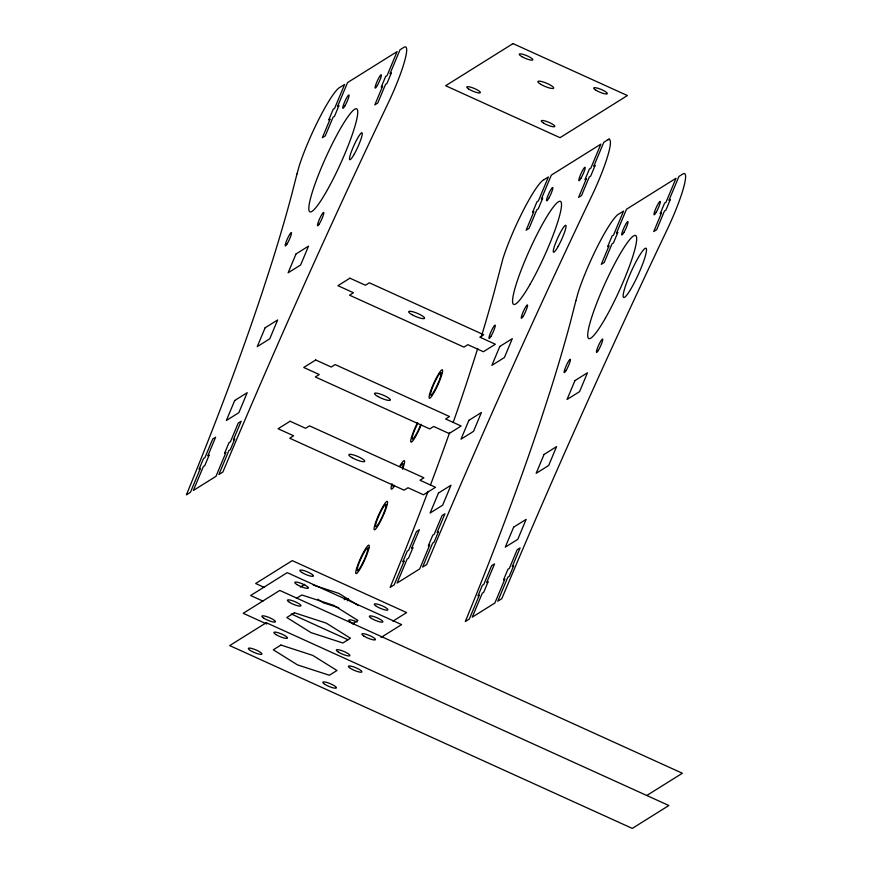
<?xml version="1.0" encoding="UTF-8"?>
<svg xmlns="http://www.w3.org/2000/svg" width="872" height="872" viewBox="0 0 872 872"><rect width="100%" height="100%" fill="white"/><g stroke="black" fill="none" stroke-linecap="round" stroke-linejoin="round"><path stroke-width="1.31" d="M347.383 599.478L347.557 598.835M402.406 467.926L402.951 465.888A12.295 1.733 -65.6 0 0 400.553 466.095M609.266 138.888L603.795 142.31L593.756 166.28L595.162 165.407L590.704 176.057L589.298 176.94L581.504 195.59L578.583 197.421L586.387 178.771L584.981 179.643L589.428 168.994L590.845 168.111L600.873 144.131L551.333 175.119L541.305 199.089L542.711 198.216L538.253 208.866L536.847 209.749L529.042 228.399L526.121 230.219L533.926 211.569L532.52 212.452L536.978 201.792L538.384 200.92L548.412 176.94L544.204 179.578M300.35 587.052L304.699 584.327M296.415 598.388L301.854 594.987L333.682 605.332L357.912 620.439L352.473 623.84M392.923 621.158L406.635 612.58L292.251 560.631L255.66 583.51L264.271 587.423M381.031 637.465L401.611 624.592L287.226 572.642L250.635 595.532L262.941 601.113M646.926 795.406L682.362 773.246L279.792 590.431L243.201 613.31L266.734 624.003M313.244 585.047L338.707 593.32L358.316 605.549M338.772 607.806L323.49 602.835L317.724 599.238M291.226 613.964L347.808 639.656M481.115 337.388A613.659 86.677 -65.6 0 0 495.329 287.716L502.97 258.461A54.576 7.706 -65.6 0 1 524.257 208.55A54.576 7.706 -65.6 0 1 544.008 179.686M477.703 348.473A613.659 86.677 -65.6 0 1 474.553 358.501L466.182 384.312A613.659 86.677 -65.6 0 1 453.233 422.321M449.68 432.414A613.659 86.677 -65.6 0 1 430.495 484.952M428.087 491.328A613.659 86.677 -65.6 0 1 390.166 587.368L394.177 584.861L404.216 560.881L402.81 561.764L407.257 551.115L408.674 550.232L416.467 531.582L419.388 529.751L411.584 548.401L412.99 547.529L408.532 558.178L407.126 559.061L397.098 583.041L419.715 568.893L429.754 544.913L428.337 545.796L432.795 535.135L434.212 534.264L442.006 515.614L444.927 513.782L437.123 532.432L438.529 531.549L434.071 542.21L432.665 543.093L422.637 567.072L426.648 564.555A1222.947 172.743 -65.6 0 1 493.432 409.84L507.264 378.797A1222.947 172.743 -65.6 0 1 592.731 193.944A51.775 7.314 -65.6 0 0 608.024 139.662M354.01 623.96A7.379 1.526 22.7 0 1 348.92 619.959A7.379 1.526 22.7 0 1 357.139 621.998M420.871 424.326A12.295 1.733 -65.6 0 1 412.478 439.074A12.295 1.733 -65.6 0 1 417.568 423.727M420.816 425.787A15.642 2.213 -65.6 0 1 410.941 442.039A15.642 2.213 -65.6 0 1 417.579 422.593M394.024 485.192A12.295 1.733 -65.6 0 1 392.509 485.312M399.659 466.367A15.642 2.213 -65.6 0 1 404.357 463.435L403.66 466.03A15.642 2.213 -65.6 0 1 402.559 469.234M394.373 486.086A15.642 2.213 -65.6 0 1 392.008 483.742M344.244 599.74A12.295 1.733 -65.6 0 1 345.519 597.636M348.31 598.584A15.642 2.213 -65.6 0 1 347.536 600.775M296.949 174.062L291.553 195.186A613.659 86.677 -65.6 0 1 270.789 265.971L262.407 291.782A613.659 86.677 -65.6 0 1 186.401 494.838L190.412 492.331L200.44 468.351L199.034 469.234L203.492 458.574L204.898 457.691L212.703 439.052L215.613 437.221L207.819 455.871L209.226 454.988L204.767 465.648L203.361 466.531L193.333 490.5L215.951 476.363L225.979 452.383L224.573 453.266L229.031 442.605L230.437 441.723L238.241 423.073L241.152 421.252L233.358 439.902L234.764 439.019L230.306 449.68L228.9 450.552L218.872 474.532L222.883 472.025A1222.947 172.743 -65.6 0 1 289.657 317.299L303.489 286.267A1222.947 172.743 -65.6 0 1 388.967 101.403A51.775 7.314 -65.6 0 0 404.248 47.121L400.019 49.769L389.991 73.749L391.397 72.867L386.939 83.527L385.533 84.41L377.729 103.059L374.807 104.88L382.612 86.23L381.206 87.113L385.664 76.453L387.07 75.581L397.098 51.601L347.557 82.578L337.529 106.558L338.935 105.676L334.477 116.336L333.071 117.219L325.267 135.869L322.357 137.689L330.15 119.039L328.744 119.922L333.202 109.262L334.608 108.379L344.636 84.41L340.243 87.156A54.576 7.706 -65.6 0 0 320.493 116.02A54.576 7.706 -65.6 0 0 299.194 165.931L296.949 174.062M575.88 300.72L570.484 321.855A613.659 86.677 -65.6 0 1 549.709 392.629L541.338 418.44A613.659 86.677 -65.6 0 1 465.321 621.507L469.343 618.989L479.371 595.02L477.965 595.892L482.423 585.243L483.829 584.36L491.623 565.71L494.544 563.89L486.74 582.529L488.157 581.657L483.698 592.306L482.281 593.189L472.253 617.169L494.871 603.021L504.91 579.041L503.493 579.924L507.951 569.263L509.368 568.391L517.161 549.742L520.083 547.91L512.278 566.56L513.684 565.677L509.226 576.338L507.82 577.22L497.792 601.2L501.803 598.683A1222.947 172.743 -65.6 0 1 568.588 443.968L582.42 412.925A1222.947 172.743 -65.6 0 1 667.898 228.072A51.775 7.314 -65.6 0 0 683.179 173.79L678.95 176.438L668.911 200.418L670.317 199.535L665.87 210.185L664.453 211.068L656.66 229.718L653.738 231.549L661.543 212.899L660.137 213.771L664.595 203.121L666.001 202.239L676.029 178.259L626.488 209.247L616.46 233.216L617.867 232.344L613.408 242.994L612.002 243.877L604.198 262.526L601.277 264.347L609.081 245.708L607.675 246.58L612.133 235.93L613.539 235.048L623.567 211.068L619.174 213.814A54.576 7.706 -65.6 0 0 599.413 242.678A54.576 7.706 -65.6 0 0 578.125 292.6L575.88 300.72M367.603 550.406L367.047 552.456A12.295 1.733 -65.6 0 1 358.076 570.332A12.295 1.733 -65.6 0 1 361.608 557.143A12.295 1.733 -65.6 0 1 367.603 550.406M368.998 547.965L368.3 550.559A15.642 2.213 -65.6 0 1 356.877 573.296A15.642 2.213 -65.6 0 1 361.379 556.532A15.642 2.213 -65.6 0 1 368.998 547.965M385.936 506.567L385.391 508.616A12.295 1.733 -65.6 0 1 376.41 526.492A12.295 1.733 -65.6 0 1 379.952 513.314A12.295 1.733 -65.6 0 1 385.936 506.567M387.332 504.125L386.634 506.719A15.642 2.213 -65.6 0 1 375.211 529.468A15.642 2.213 -65.6 0 1 379.712 512.692A15.642 2.213 -65.6 0 1 387.332 504.125M440.97 375.025L440.415 377.064A12.295 1.733 -65.6 0 1 431.444 394.94A12.295 1.733 -65.6 0 1 434.975 381.762A12.295 1.733 -65.6 0 1 440.97 375.025M442.366 372.573L441.668 375.167A15.642 2.213 -65.6 0 1 430.245 397.915A15.642 2.213 -65.6 0 1 434.747 381.14A15.642 2.213 -65.6 0 1 442.366 372.573M234.71 400.51L226.349 420.489L238.863 412.663L247.212 392.683L234.71 400.51M265.132 327.774L257.24 346.653L269.742 338.827L277.645 319.959L265.132 327.774M296.022 253.937L288.12 272.816L300.633 264.99L308.525 246.122L296.022 253.937M438.474 493.04L430.125 513.019L442.627 505.204L450.988 485.224L438.474 493.04M468.907 420.315L461.005 439.183L473.518 431.357L481.409 412.489L468.907 420.315M499.787 346.478L491.895 365.346L504.408 357.52L512.3 338.652L499.787 346.478M513.641 527.168L505.28 547.147L517.783 539.332L526.143 519.352L513.641 527.168M544.063 454.443L536.16 473.311L548.673 465.485L556.565 446.617L544.063 454.443M574.942 380.606L567.051 399.474L579.564 391.648L587.456 372.78L574.942 380.606M513.009 43.6L445.636 85.729L560.031 137.678L627.393 95.549L513.009 43.6M349.923 278.19L337.933 285.689L353.454 292.741L349.541 295.183L463.937 347.121L467.85 344.68L483.361 351.732L495.351 344.233L479.829 337.181L483.742 334.739L369.347 282.8L365.444 285.242L349.923 278.19M315.708 359.983L303.728 367.483L319.239 374.524L315.337 376.966L429.722 428.915L433.635 426.473L449.145 433.515L461.135 426.016L445.614 418.974L449.527 416.533L335.142 364.583L331.229 367.025L315.708 359.983M290.082 421.241L278.103 428.741L293.613 435.793L289.711 438.235L404.096 490.173L408.009 487.731L423.52 494.784L435.51 487.285L419.988 480.232L423.901 477.791L309.516 425.852L305.603 428.294L290.082 421.241M266.287 622.706L229.696 645.585L632.276 828.4L668.868 805.521L266.287 622.706M294.409 612.765L286.801 617.529L311.032 632.636L342.86 642.98L350.468 638.228L326.248 623.12L294.409 612.765M280.915 645.04L273.296 649.803L297.526 664.911L329.365 675.255L336.974 670.503L312.743 655.395L280.915 645.04M558.167 246.384A14.759 2.082 -65.6 0 0 565.797 225.336A14.759 2.082 -65.6 0 0 555.039 244.542A14.759 2.082 -65.6 0 0 558.167 246.384M581.134 177.986A7.379 1.046 -65.6 0 0 585.09 167.282A7.379 1.046 -65.6 0 0 579.76 176.635A7.379 1.046 -65.6 0 0 581.134 177.986M490.892 336.428A7.379 1.046 -65.6 0 0 495.263 325.267A7.379 1.046 -65.6 0 0 490.151 333.769A7.379 1.046 -65.6 0 0 490.892 336.428M523.124 316.373A7.379 1.046 -65.6 0 0 527.593 305.113A7.379 1.046 -65.6 0 0 522.535 313.375A7.379 1.046 -65.6 0 0 523.124 316.373M548.815 198.195A7.379 1.046 -65.6 0 0 552.772 187.491A7.379 1.046 -65.6 0 0 547.452 196.843A7.379 1.046 -65.6 0 0 548.815 198.195M263.944 618.281A7.379 1.526 22.7 0 0 275.28 621.965A7.379 1.526 22.7 0 0 266.658 616.591A7.379 1.526 22.7 0 0 263.944 618.281M289.482 602.312A7.379 1.526 22.7 0 0 300.807 605.996A7.379 1.526 22.7 0 0 292.185 600.623A7.379 1.526 22.7 0 0 289.482 602.312M338.434 652.114A7.379 1.526 22.7 0 0 349.759 655.798A7.379 1.526 22.7 0 0 341.137 650.414A7.379 1.526 22.7 0 0 338.434 652.114M363.973 636.135A7.379 1.526 22.7 0 0 375.298 639.819A7.379 1.526 22.7 0 0 366.676 634.445A7.379 1.526 22.7 0 0 363.973 636.135M301.952 572.523A7.379 1.526 22.7 0 0 313.277 576.207A7.379 1.526 22.7 0 0 304.655 570.822A7.379 1.526 22.7 0 0 301.952 572.523M376.432 606.345A7.379 1.526 22.7 0 0 387.768 610.029A7.379 1.526 22.7 0 0 379.146 604.645A7.379 1.526 22.7 0 0 376.432 606.345M371.407 618.357A7.379 1.526 22.7 0 0 382.743 622.041A7.379 1.526 22.7 0 0 374.121 616.668A7.379 1.526 22.7 0 0 371.407 618.357M296.916 584.534A7.379 1.526 22.7 0 0 308.252 588.219A7.379 1.526 22.7 0 0 299.63 582.834A7.379 1.526 22.7 0 0 296.916 584.534M250.438 650.556A7.379 1.526 22.7 0 0 261.774 654.24A7.379 1.526 22.7 0 0 253.153 648.866A7.379 1.526 22.7 0 0 250.438 650.556M324.929 684.389A7.379 1.526 22.7 0 0 336.265 688.073A7.379 1.526 22.7 0 0 327.643 682.689A7.379 1.526 22.7 0 0 324.929 684.389M350.468 668.41A7.379 1.526 22.7 0 0 361.793 672.094A7.379 1.526 22.7 0 0 353.171 666.72A7.379 1.526 22.7 0 0 350.468 668.41M275.977 634.587A7.379 1.526 22.7 0 0 287.313 638.271A7.379 1.526 22.7 0 0 278.691 632.898A7.379 1.526 22.7 0 0 275.977 634.587M352.092 457.691A8.611 1.777 22.7 0 0 364.725 461.364A8.611 1.777 22.7 0 0 353.585 454.977A8.611 1.777 22.7 0 0 352.092 457.691M377.718 396.422A8.611 1.777 22.7 0 0 390.351 400.106A8.611 1.777 22.7 0 0 379.211 393.719A8.611 1.777 22.7 0 0 377.718 396.422M411.933 314.639A8.611 1.777 22.7 0 0 424.566 318.324A8.611 1.777 22.7 0 0 413.426 311.925A8.611 1.777 22.7 0 0 411.933 314.639M521.816 56.615A7.379 1.526 22.7 0 0 532.781 59.917A7.379 1.526 22.7 0 0 523.462 54.456A7.379 1.526 22.7 0 0 521.816 56.615M595.979 90.252A7.379 1.526 22.7 0 0 607.206 93.816A7.379 1.526 22.7 0 0 598.345 88.399A7.379 1.526 22.7 0 0 595.979 90.252M468.7 89.031A7.379 1.526 22.7 0 0 480.156 92.857A7.379 1.526 22.7 0 0 471.839 87.527A7.379 1.526 22.7 0 0 468.7 89.031M543.725 123.181A7.379 1.526 22.7 0 0 554.788 126.571A7.379 1.526 22.7 0 0 545.632 121.132A7.379 1.526 22.7 0 0 543.725 123.181M541.032 84.475A8.611 1.777 22.7 0 0 553.709 88.203A8.611 1.777 22.7 0 0 542.646 81.815A8.611 1.777 22.7 0 0 541.032 84.475M530.274 283.967A56.571 7.99 -65.6 0 0 560.816 201.672A56.571 7.99 -65.6 0 0 520.05 273.056A56.571 7.99 -65.6 0 0 530.274 283.967M287.117 243.898A7.379 1.046 -65.6 0 0 291.499 232.737A7.379 1.046 -65.6 0 0 286.376 241.239A7.379 1.046 -65.6 0 0 287.117 243.898M319.348 223.832A7.379 1.046 -65.6 0 0 323.817 212.583A7.379 1.046 -65.6 0 0 318.76 220.834A7.379 1.046 -65.6 0 0 319.348 223.832M377.358 85.456A7.379 1.046 -65.6 0 0 381.315 74.752A7.379 1.046 -65.6 0 0 375.995 84.104A7.379 1.046 -65.6 0 0 377.358 85.456M354.403 153.843A14.759 2.082 -65.6 0 0 362.022 132.795A14.759 2.082 -65.6 0 0 351.263 152.011A14.759 2.082 -65.6 0 0 354.403 153.843M345.04 105.665A7.379 1.046 -65.6 0 0 349.007 94.961A7.379 1.046 -65.6 0 0 343.677 104.313A7.379 1.046 -65.6 0 0 345.04 105.665M326.499 191.437A56.571 7.99 -65.6 0 0 357.051 109.142A56.571 7.99 -65.6 0 0 316.285 180.526A56.571 7.99 -65.6 0 0 326.499 191.437M630.489 289.613A27.054 3.826 -65.6 0 0 646.414 248.803A27.054 3.826 -65.6 0 0 627.567 280.239A27.054 3.826 -65.6 0 0 630.489 289.613M623.971 232.323A7.379 1.046 -65.6 0 0 627.938 221.619A7.379 1.046 -65.6 0 0 622.608 230.971A7.379 1.046 -65.6 0 0 623.971 232.323M656.289 212.114A7.379 1.046 -65.6 0 0 660.246 201.41A7.379 1.046 -65.6 0 0 654.916 210.762A7.379 1.046 -65.6 0 0 656.289 212.114M566.048 370.567A7.379 1.046 -65.6 0 0 570.419 359.406A7.379 1.046 -65.6 0 0 565.307 367.897A7.379 1.046 -65.6 0 0 566.048 370.567M598.279 350.5A7.379 1.046 -65.6 0 0 602.748 339.241A7.379 1.046 -65.6 0 0 597.691 347.503A7.379 1.046 -65.6 0 0 598.279 350.5M605.43 318.095A56.571 7.99 -65.6 0 0 635.971 235.8A56.571 7.99 -65.6 0 0 595.205 307.184A56.571 7.99 -65.6 0 0 605.43 318.095"/></g></svg>
